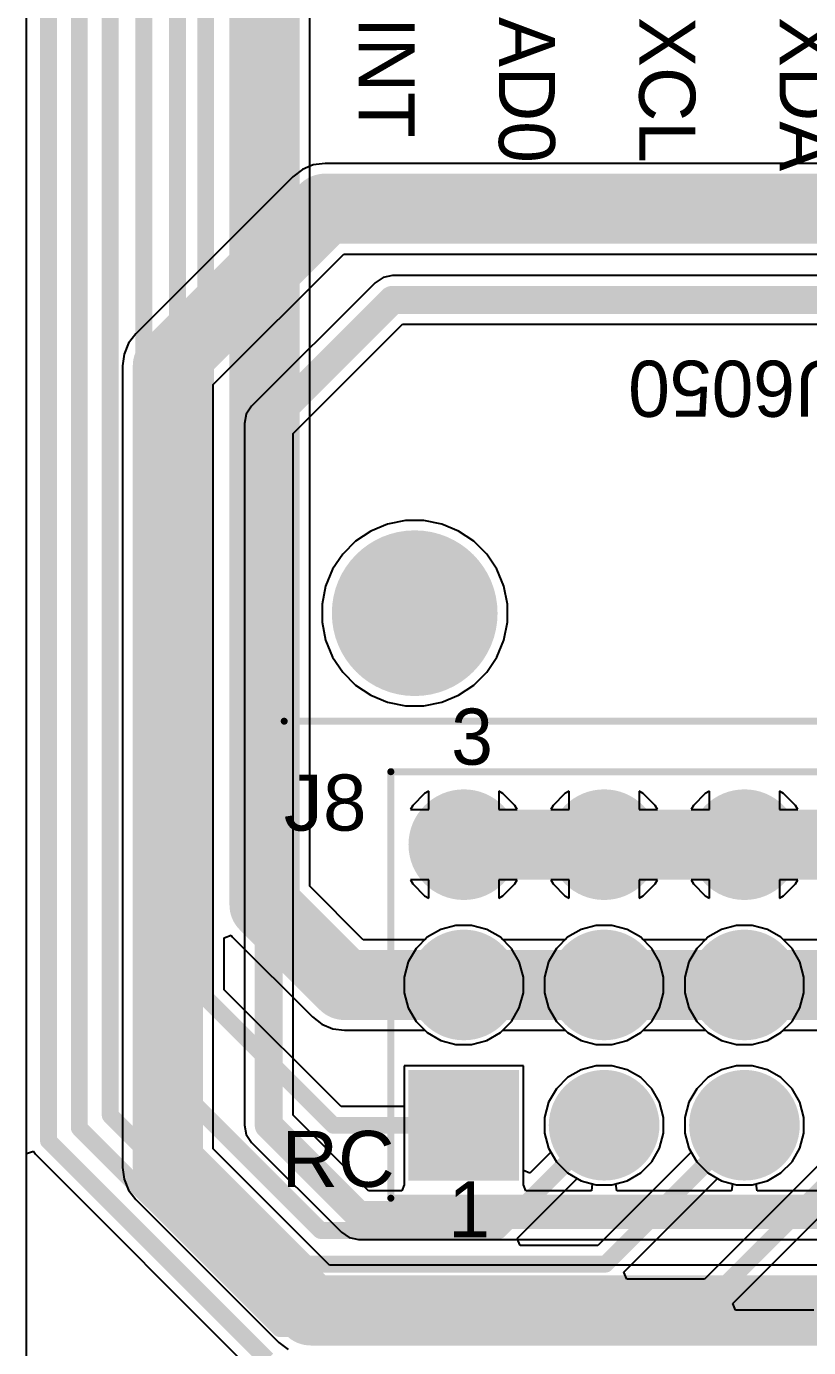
# Model space of a CAD drawing. Header units: millimetres. Extents: x 0 to 212, y 0 to 213.
# Drawn here: x 0.01 to 0.568, y 1.83 to 2.772 of the extents above; entities that cross this region are included whole.
import ezdxf

# ---------------------------------------------------------------- set-up
doc = ezdxf.new("R2010")
doc.units = ezdxf.units.MM
doc.header["$MEASUREMENT"] = 0
for name, color, linetype in [('BottomLayer', 5, 'Continuous'), ('BottomSolder', 6, 'Continuous'), ('MultiLayer', 9, 'Continuous'), ('PadHoleLayer', 156, 'Continuous'), ('TopLayer', 1, 'Continuous'), ('TopOverlay', 2, 'Continuous'), ('TopSolder', 216, 'Continuous')]:
    doc.layers.add(name, color=color, linetype=linetype)
doc.styles.add('Arial', font='', dxfattribs={"height": 0.2})
doc.styles.get('Arial').set_extended_font_data('Arial')

# ---------------------------------------------------------------- blocks, each defined once
blk = doc.blocks.new('MPU6050__7')
at = {"layer": 'PadHoleLayer'}
h = blk.add_hatch(color=156, dxfattribs=at)
edge = h.paths.add_edge_path()
edge.add_arc((0.32, 0.25), 0.05906, 0, 360)
at = {"layer": 'TopOverlay', "const_width": 0.005}
for points in [[(0.413, 0.327), (-0.42, 0.327)], [(0.413, 0.327), (0.413, -0.3)]]:
    blk.add_lwpolyline(points, dxfattribs=at)
at = {"layer": 'TopOverlay', "const_width": 0.0025}
blk.add_lwpolyline([(0.41175, 0.327, 1), (0.41425, 0.327, 1)], format="xyb", close=True, dxfattribs=at)
blk.add_lwpolyline([(0.41175, 0.327, 1), (0.41425, 0.327, 1)], format="xyb", close=True, dxfattribs=at)
at = {"layer": 'TopOverlay'}
blk.add_text('MPU6050', height=0.04, dxfattribs=at).set_placement((-0.07, 0.07))
for s, p in [('XDA', (0.06, -0.175)), ('XCL', (0.16, -0.175)), ('AD0', (0.26, -0.175)), ('INT', (0.36, -0.175))]:
    blk.add_text(s, height=0.04, rotation=90, dxfattribs=at).set_placement(p)
blk = doc.blocks.new('TSW_106_07_T_T_30')
at = {"layer": 'BottomLayer'}
h = blk.add_hatch(color=5, dxfattribs=at)
edge = h.paths.add_edge_path()
edge.add_arc((-0.25, 0.1), 0.03543, 0, 360)
h = blk.add_hatch(color=5, dxfattribs=at)
edge = h.paths.add_edge_path()
edge.add_arc((-0.15, 0.1), 0.03543, 0, 360)
h = blk.add_hatch(color=5, dxfattribs=at)
edge = h.paths.add_edge_path()
edge.add_arc((-0.05, 0.1), 0.03543, 0, 360)
h = blk.add_hatch(color=5, dxfattribs=at)
edge = h.paths.add_edge_path()
edge.add_arc((-0.25, 0), 0.03543, 0, 360)
h = blk.add_hatch(color=5, dxfattribs=at)
edge = h.paths.add_edge_path()
edge.add_arc((-0.15, 0), 0.03543, 0, 360)
h = blk.add_hatch(color=5, dxfattribs=at)
edge = h.paths.add_edge_path()
edge.add_arc((-0.05, 0), 0.03543, 0, 360)
blk.add_hatch(color=5, dxfattribs=at).paths.add_polyline_path([(-0.28543, -0.06457), (-0.21457, -0.06457), (-0.21457, -0.13543), (-0.28543, -0.13543)])
h = blk.add_hatch(color=5, dxfattribs=at)
edge = h.paths.add_edge_path()
edge.add_arc((-0.15, -0.1), 0.03543, 0, 360)
h = blk.add_hatch(color=5, dxfattribs=at)
edge = h.paths.add_edge_path()
edge.add_arc((-0.05, -0.1), 0.03543, 0, 360)
at = {"layer": 'BottomSolder'}
h = blk.add_hatch(color=6, dxfattribs=at)
edge = h.paths.add_edge_path()
edge.add_arc((-0.25, 0.1), 0.03943, 0, 360)
h = blk.add_hatch(color=6, dxfattribs=at)
edge = h.paths.add_edge_path()
edge.add_arc((-0.15, 0.1), 0.03943, 0, 360)
h = blk.add_hatch(color=6, dxfattribs=at)
edge = h.paths.add_edge_path()
edge.add_arc((-0.05, 0.1), 0.03943, 0, 360)
h = blk.add_hatch(color=6, dxfattribs=at)
edge = h.paths.add_edge_path()
edge.add_arc((-0.25, 0), 0.03943, 0, 360)
h = blk.add_hatch(color=6, dxfattribs=at)
edge = h.paths.add_edge_path()
edge.add_arc((-0.15, 0), 0.03943, 0, 360)
h = blk.add_hatch(color=6, dxfattribs=at)
edge = h.paths.add_edge_path()
edge.add_arc((-0.05, 0), 0.03943, 0, 360)
blk.add_hatch(color=6, dxfattribs=at).paths.add_polyline_path([(-0.28943, -0.06057), (-0.21057, -0.06057), (-0.21057, -0.13943), (-0.28943, -0.13943)])
h = blk.add_hatch(color=6, dxfattribs=at)
edge = h.paths.add_edge_path()
edge.add_arc((-0.15, -0.1), 0.03943, 0, 360)
h = blk.add_hatch(color=6, dxfattribs=at)
edge = h.paths.add_edge_path()
edge.add_arc((-0.05, -0.1), 0.03943, 0, 360)
at = {"layer": 'MultiLayer'}
h = blk.add_hatch(color=9, dxfattribs=at)
edge = h.paths.add_edge_path()
edge.add_arc((-0.25, 0.1), 0.03543, 0, 360)
h = blk.add_hatch(color=9, dxfattribs=at)
edge = h.paths.add_edge_path()
edge.add_arc((-0.15, 0.1), 0.03543, 0, 360)
h = blk.add_hatch(color=9, dxfattribs=at)
edge = h.paths.add_edge_path()
edge.add_arc((-0.05, 0.1), 0.03543, 0, 360)
h = blk.add_hatch(color=9, dxfattribs=at)
edge = h.paths.add_edge_path()
edge.add_arc((-0.25, 0), 0.03543, 0, 360)
h = blk.add_hatch(color=9, dxfattribs=at)
edge = h.paths.add_edge_path()
edge.add_arc((-0.15, 0), 0.03543, 0, 360)
h = blk.add_hatch(color=9, dxfattribs=at)
edge = h.paths.add_edge_path()
edge.add_arc((-0.05, 0), 0.03543, 0, 360)
blk.add_hatch(color=9, dxfattribs=at).paths.add_polyline_path([(-0.28543, -0.06457), (-0.21457, -0.06457), (-0.21457, -0.13543), (-0.28543, -0.13543)])
h = blk.add_hatch(color=9, dxfattribs=at)
edge = h.paths.add_edge_path()
edge.add_arc((-0.15, -0.1), 0.03543, 0, 360)
h = blk.add_hatch(color=9, dxfattribs=at)
edge = h.paths.add_edge_path()
edge.add_arc((-0.05, -0.1), 0.03543, 0, 360)
at = {"layer": 'PadHoleLayer'}
h = blk.add_hatch(color=156, dxfattribs=at)
edge = h.paths.add_edge_path()
edge.add_arc((-0.25, 0.1), 0.02008, 0, 360)
h = blk.add_hatch(color=156, dxfattribs=at)
edge = h.paths.add_edge_path()
edge.add_arc((-0.15, 0.1), 0.02008, 0, 360)
h = blk.add_hatch(color=156, dxfattribs=at)
edge = h.paths.add_edge_path()
edge.add_arc((-0.05, 0.1), 0.02008, 0, 360)
h = blk.add_hatch(color=156, dxfattribs=at)
edge = h.paths.add_edge_path()
edge.add_arc((-0.25, 0), 0.02008, 0, 360)
h = blk.add_hatch(color=156, dxfattribs=at)
edge = h.paths.add_edge_path()
edge.add_arc((-0.15, 0), 0.02008, 0, 360)
h = blk.add_hatch(color=156, dxfattribs=at)
edge = h.paths.add_edge_path()
edge.add_arc((-0.05, 0), 0.02008, 0, 360)
h = blk.add_hatch(color=156, dxfattribs=at)
edge = h.paths.add_edge_path()
edge.add_arc((-0.25, -0.1), 0.02008, 0, 360)
h = blk.add_hatch(color=156, dxfattribs=at)
edge = h.paths.add_edge_path()
edge.add_arc((-0.15, -0.1), 0.02008, 0, 360)
h = blk.add_hatch(color=156, dxfattribs=at)
edge = h.paths.add_edge_path()
edge.add_arc((-0.05, -0.1), 0.02008, 0, 360)
at = {"layer": 'TopLayer'}
h = blk.add_hatch(color=1, dxfattribs=at)
edge = h.paths.add_edge_path()
edge.add_arc((-0.25, 0.1), 0.03543, 0, 360)
h = blk.add_hatch(color=1, dxfattribs=at)
edge = h.paths.add_edge_path()
edge.add_arc((-0.15, 0.1), 0.03543, 0, 360)
h = blk.add_hatch(color=1, dxfattribs=at)
edge = h.paths.add_edge_path()
edge.add_arc((-0.05, 0.1), 0.03543, 0, 360)
h = blk.add_hatch(color=1, dxfattribs=at)
edge = h.paths.add_edge_path()
edge.add_arc((-0.25, 0), 0.03543, 0, 360)
h = blk.add_hatch(color=1, dxfattribs=at)
edge = h.paths.add_edge_path()
edge.add_arc((-0.15, 0), 0.03543, 0, 360)
h = blk.add_hatch(color=1, dxfattribs=at)
edge = h.paths.add_edge_path()
edge.add_arc((-0.05, 0), 0.03543, 0, 360)
blk.add_hatch(color=1, dxfattribs=at).paths.add_polyline_path([(-0.28543, -0.06457), (-0.21457, -0.06457), (-0.21457, -0.13543), (-0.28543, -0.13543)])
h = blk.add_hatch(color=1, dxfattribs=at)
edge = h.paths.add_edge_path()
edge.add_arc((-0.15, -0.1), 0.03543, 0, 360)
h = blk.add_hatch(color=1, dxfattribs=at)
edge = h.paths.add_edge_path()
edge.add_arc((-0.05, -0.1), 0.03543, 0, 360)
at = {"layer": 'TopSolder'}
h = blk.add_hatch(color=216, dxfattribs=at)
edge = h.paths.add_edge_path()
edge.add_arc((-0.25, 0.1), 0.03943, 0, 360)
h = blk.add_hatch(color=216, dxfattribs=at)
edge = h.paths.add_edge_path()
edge.add_arc((-0.15, 0.1), 0.03943, 0, 360)
h = blk.add_hatch(color=216, dxfattribs=at)
edge = h.paths.add_edge_path()
edge.add_arc((-0.05, 0.1), 0.03943, 0, 360)
h = blk.add_hatch(color=216, dxfattribs=at)
edge = h.paths.add_edge_path()
edge.add_arc((-0.25, 0), 0.03943, 0, 360)
h = blk.add_hatch(color=216, dxfattribs=at)
edge = h.paths.add_edge_path()
edge.add_arc((-0.15, 0), 0.03943, 0, 360)
h = blk.add_hatch(color=216, dxfattribs=at)
edge = h.paths.add_edge_path()
edge.add_arc((-0.05, 0), 0.03943, 0, 360)
blk.add_hatch(color=216, dxfattribs=at).paths.add_polyline_path([(-0.28943, -0.06057), (-0.21057, -0.06057), (-0.21057, -0.13943), (-0.28943, -0.13943)])
h = blk.add_hatch(color=216, dxfattribs=at)
edge = h.paths.add_edge_path()
edge.add_arc((-0.15, -0.1), 0.03943, 0, 360)
h = blk.add_hatch(color=216, dxfattribs=at)
edge = h.paths.add_edge_path()
edge.add_arc((-0.05, -0.1), 0.03943, 0, 360)
at = {"layer": 'TopOverlay', "const_width": 0.005}
for points in [[(-0.302, -0.152), (-0.302, 0.152)], [(-0.302, 0.152), (0.302, 0.152)], [(-0.302, -0.152), (0.302, -0.152)]]:
    blk.add_lwpolyline(points, dxfattribs=at)
at = {"layer": 'TopOverlay', "const_width": 0.0025}
for points in [[(-0.30325, 0.152, 1), (-0.30075, 0.152, 1)], [(-0.30325, 0.152, 1), (-0.30075, 0.152, 1)], [(-0.30325, -0.152, 1), (-0.30075, -0.152, 1)], [(-0.30325, -0.152, 1), (-0.30075, -0.152, 1)]]:
    blk.add_lwpolyline(points, format="xyb", close=True, dxfattribs=at)
at = {"layer": 'TopOverlay'}
for s, p in [('3', (-0.259, 0.157)), ('1', (-0.261, -0.18))]:
    blk.add_text(s, height=0.04, rotation=360, dxfattribs=at).set_placement(p)

msp = doc.modelspace()

# ---------------------------------------------------------------- linework, layer by layer
at = {"layer": 'BottomLayer'}
for p, q in [((0.2122, 2.15907), (0.2122, 2.83236)), ((0.25563, 2.41224), (0.24481, 2.40501)), ((0.26765, 2.41722), (0.25563, 2.41224)), ((0.28041, 2.41976), (0.26765, 2.41722)), ((0.29343, 2.41976), (0.28041, 2.41976)), ((0.30619, 2.41722), (0.29343, 2.41976)), ((0.31821, 2.41224), (0.30619, 2.41722)), ((0.32903, 2.40501), (0.31821, 2.41224)), ((0.24481, 2.40501), (0.23561, 2.39581)), ((0.33823, 2.39581), (0.32903, 2.40501)), ((0.23561, 2.39581), (0.22838, 2.38499)), ((0.34546, 2.38499), (0.33823, 2.39581)), ((0.22838, 2.38499), (0.2234, 2.37297)), ((0.35044, 2.37297), (0.34546, 2.38499)), ((0.2234, 2.37297), (0.22086, 2.36021)), ((0.35297, 2.36021), (0.35044, 2.37297)), ((0.22086, 2.36021), (0.22086, 2.3472)), ((0.35297, 2.3472), (0.35297, 2.36021)), ((0.22086, 2.3472), (0.2234, 2.33444)), ((0.35044, 2.33444), (0.35297, 2.3472)), ((0.2234, 2.33444), (0.22838, 2.32241)), ((0.34546, 2.32241), (0.35044, 2.33444)), ((0.22838, 2.32241), (0.23561, 2.3116)), ((0.33823, 2.3116), (0.34546, 2.32241)), ((0.23561, 2.3116), (0.24481, 2.3024)), ((0.32903, 2.3024), (0.33823, 2.3116)), ((0.24481, 2.3024), (0.25563, 2.29517)), ((0.31821, 2.29517), (0.32903, 2.3024)), ((0.25563, 2.29517), (0.26765, 2.29019)), ((0.26765, 2.29019), (0.28041, 2.28765)), ((0.29343, 2.28765), (0.30619, 2.29019)), ((0.30619, 2.29019), (0.31821, 2.29517)), ((0.28041, 2.28765), (0.29343, 2.28765)), ((0.29402, 2.22506), (0.28556, 2.2166)), ((0.29692, 2.22673), (0.29402, 2.22506)), ((0.29692, 2.2137), (0.29692, 2.22673)), ((0.34982, 2.22506), (0.34692, 2.22673)), ((0.34692, 2.22673), (0.34692, 2.2137)), ((0.35827, 2.2166), (0.34982, 2.22506)), ((0.39402, 2.22506), (0.38556, 2.2166)), ((0.39692, 2.22673), (0.39402, 2.22506)), ((0.39692, 2.2137), (0.39692, 2.22673)), ((0.44982, 2.22506), (0.44692, 2.22673)), ((0.44692, 2.22673), (0.44692, 2.2137)), ((0.45827, 2.2166), (0.44982, 2.22506)), ((0.49402, 2.22506), (0.48556, 2.2166)), ((0.49692, 2.22673), (0.49402, 2.22506)), ((0.49692, 2.2137), (0.49692, 2.22673)), ((0.54982, 2.22506), (0.54692, 2.22673)), ((0.54692, 2.22673), (0.54692, 2.2137)), ((0.55827, 2.2166), (0.54982, 2.22506)), ((0.28556, 2.2166), (0.28389, 2.2137)), ((0.28389, 2.2137), (0.29692, 2.2137)), ((0.34692, 2.2137), (0.35995, 2.2137)), ((0.35995, 2.2137), (0.35827, 2.2166)), ((0.38556, 2.2166), (0.38389, 2.2137)), ((0.38389, 2.2137), (0.39692, 2.2137)), ((0.44692, 2.2137), (0.45995, 2.2137)), ((0.45995, 2.2137), (0.45827, 2.2166)), ((0.48556, 2.2166), (0.48389, 2.2137)), ((0.48389, 2.2137), (0.49692, 2.2137)), ((0.54692, 2.2137), (0.55995, 2.2137)), ((0.55995, 2.2137), (0.55827, 2.2166)), ((0.25029, 2.12098), (0.2122, 2.15907)), ((0.29692, 2.1637), (0.28389, 2.1637)), ((0.28389, 2.1637), (0.28556, 2.16081)), ((0.28556, 2.16081), (0.29402, 2.15235)), ((0.29692, 2.15068), (0.29692, 2.1637)), ((0.35995, 2.1637), (0.34692, 2.1637)), ((0.34692, 2.1637), (0.34692, 2.15068)), ((0.34982, 2.15235), (0.35827, 2.16081)), ((0.35827, 2.16081), (0.35995, 2.1637)), ((0.39692, 2.1637), (0.38389, 2.1637)), ((0.38389, 2.1637), (0.38556, 2.16081)), ((0.38556, 2.16081), (0.39402, 2.15235)), ((0.39692, 2.15068), (0.39692, 2.1637)), ((0.45995, 2.1637), (0.44692, 2.1637)), ((0.44692, 2.1637), (0.44692, 2.15068)), ((0.44982, 2.15235), (0.45827, 2.16081)), ((0.45827, 2.16081), (0.45995, 2.1637)), ((0.49692, 2.1637), (0.48389, 2.1637)), ((0.48389, 2.1637), (0.48556, 2.16081)), ((0.48556, 2.16081), (0.49402, 2.15235)), ((0.49692, 2.15068), (0.49692, 2.1637)), ((0.55995, 2.1637), (0.54692, 2.1637)), ((0.54692, 2.1637), (0.54692, 2.15068)), ((0.54982, 2.15235), (0.55827, 2.16081)), ((0.55827, 2.16081), (0.55995, 2.1637)), ((0.29402, 2.15235), (0.29692, 2.15068)), ((0.34692, 2.15068), (0.34982, 2.15235)), ((0.39402, 2.15235), (0.39692, 2.15068)), ((0.44692, 2.15068), (0.44982, 2.15235)), ((0.49402, 2.15235), (0.49692, 2.15068)), ((0.54692, 2.15068), (0.54982, 2.15235)), ((0.31633, 2.13114), (0.30554, 2.12824)), ((0.32751, 2.13114), (0.31633, 2.13114)), ((0.3383, 2.12824), (0.32751, 2.13114)), ((0.41633, 2.13114), (0.40554, 2.12824)), ((0.42751, 2.13114), (0.41633, 2.13114)), ((0.4383, 2.12824), (0.42751, 2.13114)), ((0.51633, 2.13114), (0.50554, 2.12824)), ((0.52751, 2.13114), (0.51633, 2.13114)), ((0.5383, 2.12824), (0.52751, 2.13114)), ((0.15117, 2.12239), (0.15617, 2.12408)), ((0.15117, 2.08519), (0.15117, 2.12239)), ((0.15617, 2.12408), (0.1571, 2.12288)), ((0.1571, 2.12288), (0.2141, 2.06588)), ((0.29419, 2.12098), (0.25029, 2.12098)), ((0.29586, 2.12266), (0.29419, 2.12098)), ((0.30554, 2.12824), (0.29586, 2.12266)), ((0.34797, 2.12266), (0.3383, 2.12824)), ((0.35587, 2.11476), (0.34797, 2.12266)), ((0.39586, 2.12266), (0.38796, 2.11476)), ((0.40554, 2.12824), (0.39586, 2.12266)), ((0.44797, 2.12266), (0.4383, 2.12824)), ((0.45587, 2.11476), (0.44797, 2.12266)), ((0.49586, 2.12266), (0.48796, 2.11476)), ((0.50554, 2.12824), (0.49586, 2.12266)), ((0.54797, 2.12266), (0.5383, 2.12824)), ((0.55587, 2.11476), (0.54797, 2.12266)), ((0.36146, 2.10508), (0.35587, 2.11476)), ((0.38796, 2.11476), (0.38238, 2.10508)), ((0.46146, 2.10508), (0.45587, 2.11476)), ((0.48796, 2.11476), (0.48238, 2.10508)), ((0.56146, 2.10508), (0.55587, 2.11476)), ((0.36435, 2.09429), (0.36146, 2.10508)), ((0.38238, 2.10508), (0.37949, 2.09429)), ((0.46435, 2.09429), (0.46146, 2.10508)), ((0.48238, 2.10508), (0.47949, 2.09429)), ((0.56435, 2.09429), (0.56146, 2.10508)), ((0.36435, 2.08312), (0.36435, 2.09429)), ((0.37949, 2.09429), (0.37949, 2.08312)), ((0.46435, 2.08312), (0.46435, 2.09429)), ((0.47949, 2.09429), (0.47949, 2.08312)), ((0.56435, 2.08312), (0.56435, 2.09429)), ((0.23441, 2.00196), (0.15117, 2.08519)), ((0.36146, 2.07232), (0.36435, 2.08312)), ((0.37949, 2.08312), (0.38238, 2.07232)), ((0.46146, 2.07232), (0.46435, 2.08312)), ((0.47949, 2.08312), (0.48238, 2.07232)), ((0.56146, 2.07232), (0.56435, 2.08312)), ((0.35587, 2.06265), (0.36146, 2.07232)), ((0.38238, 2.07232), (0.38796, 2.06265)), ((0.45587, 2.06265), (0.46146, 2.07232)), ((0.48238, 2.07232), (0.48796, 2.06265)), ((0.55587, 2.06265), (0.56146, 2.07232)), ((0.2141, 2.06588), (0.22078, 2.06075)), ((0.34797, 2.05475), (0.35587, 2.06265)), ((0.38796, 2.06265), (0.39586, 2.05475)), ((0.44797, 2.05475), (0.45587, 2.06265)), ((0.48796, 2.06265), (0.49586, 2.05475)), ((0.54797, 2.05475), (0.55587, 2.06265)), ((0.22078, 2.06075), (0.22857, 2.05753)), ((0.22857, 2.05753), (0.23692, 2.05643)), ((0.23692, 2.05643), (0.29419, 2.05643)), ((0.29419, 2.05643), (0.29586, 2.05475)), ((0.29586, 2.05475), (0.30554, 2.04916)), ((0.3383, 2.04916), (0.34797, 2.05475)), ((0.39586, 2.05475), (0.40554, 2.04916)), ((0.4383, 2.04916), (0.44797, 2.05475)), ((0.49586, 2.05475), (0.50554, 2.04916)), ((0.5383, 2.04916), (0.54797, 2.05475)), ((0.30554, 2.04916), (0.31633, 2.04627)), ((0.31633, 2.04627), (0.32751, 2.04627)), ((0.32751, 2.04627), (0.3383, 2.04916)), ((0.40554, 2.04916), (0.41633, 2.04627)), ((0.41633, 2.04627), (0.42751, 2.04627)), ((0.42751, 2.04627), (0.4383, 2.04916)), ((0.50554, 2.04916), (0.51633, 2.04627)), ((0.51633, 2.04627), (0.52751, 2.04627)), ((0.52751, 2.04627), (0.5383, 2.04916)), ((0.36435, 2.03114), (0.27949, 2.03114)), ((0.27949, 2.03114), (0.27949, 2.00196)), ((0.36435, 1.95641), (0.36435, 2.03114)), ((0.40554, 2.02824), (0.39586, 2.02266)), ((0.41633, 2.03114), (0.40554, 2.02824)), ((0.42751, 2.03114), (0.41633, 2.03114)), ((0.4383, 2.02824), (0.42751, 2.03114)), ((0.44797, 2.02266), (0.4383, 2.02824)), ((0.50554, 2.02824), (0.49586, 2.02266)), ((0.51633, 2.03114), (0.50554, 2.02824)), ((0.52751, 2.03114), (0.51633, 2.03114)), ((0.5383, 2.02824), (0.52751, 2.03114)), ((0.54797, 2.02266), (0.5383, 2.02824)), ((0.39586, 2.02266), (0.38796, 2.01476)), ((0.45587, 2.01476), (0.44797, 2.02266)), ((0.49586, 2.02266), (0.48796, 2.01476)), ((0.55587, 2.01476), (0.54797, 2.02266)), ((0.38796, 2.01476), (0.38238, 2.00508)), ((0.46146, 2.00508), (0.45587, 2.01476)), ((0.48796, 2.01476), (0.48238, 2.00508)), ((0.56146, 2.00508), (0.55587, 2.01476)), ((0.27949, 2.00196), (0.23441, 2.00196)), ((0.38238, 2.00508), (0.37949, 1.99429)), ((0.46435, 1.99429), (0.46146, 2.00508)), ((0.48238, 2.00508), (0.47949, 1.99429)), ((0.56435, 1.99429), (0.56146, 2.00508)), ((0.37949, 1.99429), (0.37949, 1.98312)), ((0.46435, 1.98312), (0.46435, 1.99429)), ((0.47949, 1.99429), (0.47949, 1.98312)), ((0.56435, 1.98312), (0.56435, 1.99429)), ((0.37949, 1.98312), (0.38238, 1.97232)), ((0.46146, 1.97232), (0.46435, 1.98312)), ((0.47949, 1.98312), (0.48238, 1.97232)), ((0.56146, 1.97232), (0.56435, 1.98312)), ((0.0102, 1.96867), (0.0152, 1.97019)), ((0.0102, 0.0102), (0.0102, 1.96867)), ((0.0152, 1.97019), (0.01655, 1.96816)), ((0.384, 1.96952), (0.36897, 1.9545)), ((0.38238, 1.97232), (0.384, 1.96952)), ((0.484, 1.96952), (0.41743, 1.90296)), ((0.45587, 1.96265), (0.46146, 1.97232)), ((0.48238, 1.97232), (0.484, 1.96952)), ((0.584, 1.96952), (0.49343, 1.87896)), ((0.55587, 1.96265), (0.56146, 1.97232)), ((0.01655, 1.96816), (0.17238, 1.81233)), ((0.44797, 1.95475), (0.45587, 1.96265)), ((0.54797, 1.95475), (0.55587, 1.96265)), ((0.35992, 1.90796), (0.40274, 1.95078)), ((0.36897, 1.9545), (0.36435, 1.95641)), ((0.40274, 1.95078), (0.40554, 1.94916)), ((0.43592, 1.88396), (0.50274, 1.95078)), ((0.4383, 1.94916), (0.44797, 1.95475)), ((0.50274, 1.95078), (0.50554, 1.94916)), ((0.51354, 1.86158), (0.60274, 1.95078)), ((0.5383, 1.94916), (0.54797, 1.95475)), ((0.40554, 1.94916), (0.41633, 1.94627)), ((0.41633, 1.94627), (0.42751, 1.94627)), ((0.42751, 1.94627), (0.4383, 1.94916)), ((0.50554, 1.94916), (0.51633, 1.94627)), ((0.51633, 1.94627), (0.52751, 1.94627)), ((0.52751, 1.94627), (0.5383, 1.94916)), ((0.36199, 1.90296), (0.35992, 1.90796)), ((0.41743, 1.90296), (0.36199, 1.90296)), ((0.43799, 1.87896), (0.43592, 1.88396)), ((0.49343, 1.87896), (0.43799, 1.87896)), ((0.51545, 1.85696), (0.51354, 1.86158)), ((0.57143, 1.85696), (0.51545, 1.85696))]:
    msp.add_line(p, q, dxfattribs=at)
for points, const_width in [([(0.02592, 4.51522), (0.02592, 1.97754)], 0.012), ([(0.04792, 4.50611), (0.04792, 1.98665)], 0.012), ([(0.06992, 4.497), (0.06992, 1.99576)], 0.012), ([(0.09392, 4.48706), (0.09392, 2.0057)], 0.012), ([(0.11792, 4.47712), (0.11792, 2.01564)], 0.012), ([(0.13792, 4.46883), (0.13792, 2.0797)], 0.012), ([(0.17992, 2.1457), (0.17992, 3.02337)], 0.05), ([(0.17992, 2.1457), (0.23692, 2.0887)], 0.05), ([(0.23692, 2.0887), (0.32192, 2.0887)], 0.05), ([(0.13792, 2.0797), (0.22892, 1.9887)], 0.012), ([(0.11792, 2.01564), (0.21986, 1.9137)], 0.012), ([(0.09392, 2.0057), (0.20992, 1.8897)], 0.012), ([(0.06992, 1.99576), (0.19998, 1.8657)], 0.012), ([(0.04792, 1.98665), (0.19087, 1.8437)], 0.012), ([(0.22892, 1.9887), (0.32192, 1.9887)], 0.012), ([(0.34692, 1.9137), (0.42192, 1.9887)], 0.012), ([(0.42292, 1.8897), (0.52192, 1.9887)], 0.012), ([(0.49892, 1.8657), (0.62192, 1.9887)], 0.012), ([(0.02592, 1.97754), (0.18175, 1.8217)], 0.012), ([(0.21986, 1.9137), (0.34692, 1.9137)], 0.012), ([(0.20992, 1.8897), (0.42292, 1.8897)], 0.012), ([(0.19998, 1.8657), (0.49892, 1.8657)], 0.012), ([(0.19087, 1.8437), (0.57692, 1.8437)], 0.012)]:
    msp.add_lwpolyline(points, dxfattribs=dict(at, const_width=const_width))
for points, const_width in [([(0.16742, 2.1457, 1), (0.19242, 2.1457, 1)], 0.025), ([(0.16742, 2.1457, 1), (0.19242, 2.1457, 1)], 0.025), ([(0.22442, 2.0887, 1), (0.24942, 2.0887, 1)], 0.025), ([(0.22442, 2.0887, 1), (0.24942, 2.0887, 1)], 0.025), ([(0.30942, 2.0887, 1), (0.33442, 2.0887, 1)], 0.025), ([(0.13492, 2.0797, 1), (0.14092, 2.0797, 1)], 0.006), ([(0.13492, 2.0797, 1), (0.14092, 2.0797, 1)], 0.006), ([(0.11492, 2.01564, 1), (0.12092, 2.01564, 1)], 0.006), ([(0.11492, 2.01564, 1), (0.12092, 2.01564, 1)], 0.006), ([(0.09092, 2.0057, 1), (0.09692, 2.0057, 1)], 0.006), ([(0.09092, 2.0057, 1), (0.09692, 2.0057, 1)], 0.006), ([(0.06692, 1.99576, 1), (0.07292, 1.99576, 1)], 0.006), ([(0.06692, 1.99576, 1), (0.07292, 1.99576, 1)], 0.006), ([(0.04492, 1.98665, 1), (0.05092, 1.98665, 1)], 0.006), ([(0.04492, 1.98665, 1), (0.05092, 1.98665, 1)], 0.006), ([(0.22592, 1.9887, 1), (0.23192, 1.9887, 1)], 0.006), ([(0.22592, 1.9887, 1), (0.23192, 1.9887, 1)], 0.006), ([(0.31892, 1.9887, 1), (0.32492, 1.9887, 1)], 0.006), ([(0.41892, 1.9887, 1), (0.42492, 1.9887, 1)], 0.006), ([(0.51892, 1.9887, 1), (0.52492, 1.9887, 1)], 0.006), ([(0.02292, 1.97754, 1), (0.02892, 1.97754, 1)], 0.006), ([(0.02292, 1.97754, 1), (0.02892, 1.97754, 1)], 0.006), ([(0.21686, 1.9137, 1), (0.22286, 1.9137, 1)], 0.006), ([(0.21686, 1.9137, 1), (0.22286, 1.9137, 1)], 0.006), ([(0.34392, 1.9137, 1), (0.34992, 1.9137, 1)], 0.006), ([(0.34392, 1.9137, 1), (0.34992, 1.9137, 1)], 0.006), ([(0.20692, 1.8897, 1), (0.21292, 1.8897, 1)], 0.006), ([(0.20692, 1.8897, 1), (0.21292, 1.8897, 1)], 0.006), ([(0.41992, 1.8897, 1), (0.42592, 1.8897, 1)], 0.006), ([(0.41992, 1.8897, 1), (0.42592, 1.8897, 1)], 0.006), ([(0.19698, 1.8657, 1), (0.20298, 1.8657, 1)], 0.006), ([(0.19698, 1.8657, 1), (0.20298, 1.8657, 1)], 0.006), ([(0.49592, 1.8657, 1), (0.50192, 1.8657, 1)], 0.006), ([(0.49592, 1.8657, 1), (0.50192, 1.8657, 1)], 0.006), ([(0.18787, 1.8437, 1), (0.19387, 1.8437, 1)], 0.006), ([(0.18787, 1.8437, 1), (0.19387, 1.8437, 1)], 0.006)]:
    msp.add_lwpolyline(points, format="xyb", close=True, dxfattribs=dict(at, const_width=const_width))
at = {"layer": 'TopLayer'}
for p, q in [((0.0102, 0.0102), (0.0102, 5.005)), ((0.20686, 2.66995), (0.20018, 2.66482)), ((0.21465, 2.67318), (0.20686, 2.66995)), ((0.223, 2.67428), (0.21465, 2.67318)), ((0.86685, 2.67428), (0.223, 2.67428)), ((0.20018, 2.66482), (0.08818, 2.55282)), ((0.14328, 2.51663), (0.23637, 2.60972)), ((0.23637, 2.60972), (0.88022, 2.60972)), ((0.26437, 2.59301), (0.25874, 2.58926)), ((0.271, 2.59433), (0.26437, 2.59301)), ((0.91604, 2.59433), (0.271, 2.59433)), ((0.25874, 2.58926), (0.17066, 2.50118)), ((0.08818, 2.55282), (0.08305, 2.54614)), ((0.20025, 2.48174), (0.27818, 2.55967)), ((0.27818, 2.55967), (0.92322, 2.55967)), ((0.08305, 2.54614), (0.07982, 2.53835)), ((0.07982, 2.53835), (0.07872, 2.53)), ((0.07872, 2.53), (0.07872, 1.95862)), ((0.14328, 1.97199), (0.14328, 2.51663)), ((0.17066, 2.50118), (0.16691, 2.49555)), ((0.16691, 2.49555), (0.16559, 2.48892)), ((0.16559, 2.48892), (0.16559, 1.9887)), ((0.20025, 1.99588), (0.20025, 2.48174)), ((0.25563, 2.41224), (0.24481, 2.40501)), ((0.26765, 2.41722), (0.25563, 2.41224)), ((0.28041, 2.41976), (0.26765, 2.41722)), ((0.29343, 2.41976), (0.28041, 2.41976)), ((0.30619, 2.41722), (0.29343, 2.41976)), ((0.31821, 2.41224), (0.30619, 2.41722)), ((0.32903, 2.40501), (0.31821, 2.41224)), ((0.24481, 2.40501), (0.23561, 2.39581)), ((0.33823, 2.39581), (0.32903, 2.40501)), ((0.23561, 2.39581), (0.22838, 2.38499)), ((0.34546, 2.38499), (0.33823, 2.39581)), ((0.22838, 2.38499), (0.2234, 2.37297)), ((0.35044, 2.37297), (0.34546, 2.38499)), ((0.2234, 2.37297), (0.22086, 2.36021)), ((0.35297, 2.36021), (0.35044, 2.37297)), ((0.22086, 2.36021), (0.22086, 2.3472)), ((0.35297, 2.3472), (0.35297, 2.36021)), ((0.22086, 2.3472), (0.2234, 2.33444)), ((0.35044, 2.33444), (0.35297, 2.3472)), ((0.2234, 2.33444), (0.22838, 2.32241)), ((0.34546, 2.32241), (0.35044, 2.33444)), ((0.22838, 2.32241), (0.23561, 2.3116)), ((0.33823, 2.3116), (0.34546, 2.32241)), ((0.23561, 2.3116), (0.24481, 2.3024)), ((0.32903, 2.3024), (0.33823, 2.3116)), ((0.24481, 2.3024), (0.25563, 2.29517)), ((0.31821, 2.29517), (0.32903, 2.3024)), ((0.25563, 2.29517), (0.26765, 2.29019)), ((0.26765, 2.29019), (0.28041, 2.28765)), ((0.29343, 2.28765), (0.30619, 2.29019)), ((0.30619, 2.29019), (0.31821, 2.29517)), ((0.28041, 2.28765), (0.29343, 2.28765)), ((0.29402, 2.22506), (0.28556, 2.2166)), ((0.29692, 2.22673), (0.29402, 2.22506)), ((0.29692, 2.2137), (0.29692, 2.22673)), ((0.34982, 2.22506), (0.34692, 2.22673)), ((0.34692, 2.22673), (0.34692, 2.2137)), ((0.35827, 2.2166), (0.34982, 2.22506)), ((0.39402, 2.22506), (0.38556, 2.2166)), ((0.39692, 2.22673), (0.39402, 2.22506)), ((0.39692, 2.2137), (0.39692, 2.22673)), ((0.44982, 2.22506), (0.44692, 2.22673)), ((0.44692, 2.22673), (0.44692, 2.2137)), ((0.45827, 2.2166), (0.44982, 2.22506)), ((0.49402, 2.22506), (0.48556, 2.2166)), ((0.49692, 2.22673), (0.49402, 2.22506)), ((0.49692, 2.2137), (0.49692, 2.22673)), ((0.54982, 2.22506), (0.54692, 2.22673)), ((0.54692, 2.22673), (0.54692, 2.2137)), ((0.55827, 2.2166), (0.54982, 2.22506)), ((0.28556, 2.2166), (0.28389, 2.2137)), ((0.28389, 2.2137), (0.29692, 2.2137)), ((0.34692, 2.2137), (0.35995, 2.2137)), ((0.35995, 2.2137), (0.35827, 2.2166)), ((0.38556, 2.2166), (0.38389, 2.2137)), ((0.38389, 2.2137), (0.39692, 2.2137)), ((0.44692, 2.2137), (0.45995, 2.2137)), ((0.45995, 2.2137), (0.45827, 2.2166)), ((0.48556, 2.2166), (0.48389, 2.2137)), ((0.48389, 2.2137), (0.49692, 2.2137)), ((0.54692, 2.2137), (0.55995, 2.2137)), ((0.55995, 2.2137), (0.55827, 2.2166)), ((0.29692, 2.1637), (0.28389, 2.1637)), ((0.28389, 2.1637), (0.28556, 2.16081)), ((0.28556, 2.16081), (0.29402, 2.15235)), ((0.29692, 2.15068), (0.29692, 2.1637)), ((0.35995, 2.1637), (0.34692, 2.1637)), ((0.34692, 2.1637), (0.34692, 2.15068)), ((0.34982, 2.15235), (0.35827, 2.16081)), ((0.35827, 2.16081), (0.35995, 2.1637)), ((0.39692, 2.1637), (0.38389, 2.1637)), ((0.38389, 2.1637), (0.38556, 2.16081)), ((0.38556, 2.16081), (0.39402, 2.15235)), ((0.39692, 2.15068), (0.39692, 2.1637)), ((0.45995, 2.1637), (0.44692, 2.1637)), ((0.44692, 2.1637), (0.44692, 2.15068)), ((0.44982, 2.15235), (0.45827, 2.16081)), ((0.45827, 2.16081), (0.45995, 2.1637)), ((0.49692, 2.1637), (0.48389, 2.1637)), ((0.48389, 2.1637), (0.48556, 2.16081)), ((0.48556, 2.16081), (0.49402, 2.15235)), ((0.49692, 2.15068), (0.49692, 2.1637)), ((0.55995, 2.1637), (0.54692, 2.1637)), ((0.54692, 2.1637), (0.54692, 2.15068)), ((0.54982, 2.15235), (0.55827, 2.16081)), ((0.55827, 2.16081), (0.55995, 2.1637)), ((0.29402, 2.15235), (0.29692, 2.15068)), ((0.34692, 2.15068), (0.34982, 2.15235)), ((0.39402, 2.15235), (0.39692, 2.15068)), ((0.44692, 2.15068), (0.44982, 2.15235)), ((0.49402, 2.15235), (0.49692, 2.15068)), ((0.54692, 2.15068), (0.54982, 2.15235)), ((0.31633, 2.13114), (0.30554, 2.12824)), ((0.32751, 2.13114), (0.31633, 2.13114)), ((0.3383, 2.12824), (0.32751, 2.13114)), ((0.41633, 2.13114), (0.40554, 2.12824)), ((0.42751, 2.13114), (0.41633, 2.13114)), ((0.4383, 2.12824), (0.42751, 2.13114)), ((0.51633, 2.13114), (0.50554, 2.12824)), ((0.52751, 2.13114), (0.51633, 2.13114)), ((0.5383, 2.12824), (0.52751, 2.13114)), ((0.29586, 2.12266), (0.28796, 2.11476)), ((0.30554, 2.12824), (0.29586, 2.12266)), ((0.34797, 2.12266), (0.3383, 2.12824)), ((0.34965, 2.12098), (0.34797, 2.12266)), ((0.39419, 2.12098), (0.34965, 2.12098)), ((0.39586, 2.12266), (0.39419, 2.12098)), ((0.40554, 2.12824), (0.39586, 2.12266)), ((0.44797, 2.12266), (0.4383, 2.12824)), ((0.44965, 2.12098), (0.44797, 2.12266)), ((0.49419, 2.12098), (0.44965, 2.12098)), ((0.49586, 2.12266), (0.49419, 2.12098)), ((0.50554, 2.12824), (0.49586, 2.12266)), ((0.54797, 2.12266), (0.5383, 2.12824)), ((0.54965, 2.12098), (0.54797, 2.12266)), ((0.59419, 2.12098), (0.54965, 2.12098)), ((0.28796, 2.11476), (0.28238, 2.10508)), ((0.28238, 2.10508), (0.27949, 2.09429)), ((0.27949, 2.09429), (0.27949, 2.08312)), ((0.27949, 2.08312), (0.28238, 2.07232)), ((0.28238, 2.07232), (0.28796, 2.06265)), ((0.28796, 2.06265), (0.29586, 2.05475)), ((0.29586, 2.05475), (0.30554, 2.04916)), ((0.3383, 2.04916), (0.34797, 2.05475)), ((0.34797, 2.05475), (0.34965, 2.05643)), ((0.34965, 2.05643), (0.39419, 2.05643)), ((0.39419, 2.05643), (0.39586, 2.05475)), ((0.39586, 2.05475), (0.40554, 2.04916)), ((0.4383, 2.04916), (0.44797, 2.05475)), ((0.44797, 2.05475), (0.44965, 2.05643)), ((0.44965, 2.05643), (0.49419, 2.05643)), ((0.49419, 2.05643), (0.49586, 2.05475)), ((0.49586, 2.05475), (0.50554, 2.04916)), ((0.5383, 2.04916), (0.54797, 2.05475)), ((0.54797, 2.05475), (0.54965, 2.05643)), ((0.54965, 2.05643), (0.59419, 2.05643)), ((0.30554, 2.04916), (0.31633, 2.04627)), ((0.31633, 2.04627), (0.32751, 2.04627)), ((0.32751, 2.04627), (0.3383, 2.04916)), ((0.40554, 2.04916), (0.41633, 2.04627)), ((0.41633, 2.04627), (0.42751, 2.04627)), ((0.42751, 2.04627), (0.4383, 2.04916)), ((0.50554, 2.04916), (0.51633, 2.04627)), ((0.51633, 2.04627), (0.52751, 2.04627)), ((0.52751, 2.04627), (0.5383, 2.04916)), ((0.36435, 2.03114), (0.27949, 2.03114)), ((0.27949, 2.03114), (0.27949, 1.94704)), ((0.36435, 1.94704), (0.36435, 2.03114)), ((0.40554, 2.02824), (0.39586, 2.02266)), ((0.41633, 2.03114), (0.40554, 2.02824)), ((0.42751, 2.03114), (0.41633, 2.03114)), ((0.4383, 2.02824), (0.42751, 2.03114)), ((0.44797, 2.02266), (0.4383, 2.02824)), ((0.50554, 2.02824), (0.49586, 2.02266)), ((0.51633, 2.03114), (0.50554, 2.02824)), ((0.52751, 2.03114), (0.51633, 2.03114)), ((0.5383, 2.02824), (0.52751, 2.03114)), ((0.54797, 2.02266), (0.5383, 2.02824)), ((0.39586, 2.02266), (0.38796, 2.01476)), ((0.45587, 2.01476), (0.44797, 2.02266)), ((0.49586, 2.02266), (0.48796, 2.01476)), ((0.55587, 2.01476), (0.54797, 2.02266)), ((0.38796, 2.01476), (0.38238, 2.00508)), ((0.46146, 2.00508), (0.45587, 2.01476)), ((0.48796, 2.01476), (0.48238, 2.00508)), ((0.56146, 2.00508), (0.55587, 2.01476)), ((0.38238, 2.00508), (0.37949, 1.99429)), ((0.46435, 1.99429), (0.46146, 2.00508)), ((0.48238, 2.00508), (0.47949, 1.99429)), ((0.56435, 1.99429), (0.56146, 2.00508)), ((0.16559, 1.9887), (0.16691, 1.98207)), ((0.2541, 1.94204), (0.20025, 1.99588)), ((0.37949, 1.99429), (0.37949, 1.98312)), ((0.46435, 1.98312), (0.46435, 1.99429)), ((0.47949, 1.99429), (0.47949, 1.98312)), ((0.56435, 1.98312), (0.56435, 1.99429)), ((0.16691, 1.98207), (0.17066, 1.97645)), ((0.37949, 1.98312), (0.38238, 1.97232)), ((0.46146, 1.97232), (0.46435, 1.98312)), ((0.47949, 1.98312), (0.48238, 1.97232)), ((0.56146, 1.97232), (0.56435, 1.98312)), ((0.22629, 1.88898), (0.14328, 1.97199)), ((0.17066, 1.97645), (0.23466, 1.91245)), ((0.38238, 1.97232), (0.38796, 1.96265)), ((0.45587, 1.96265), (0.46146, 1.97232)), ((0.48238, 1.97232), (0.48796, 1.96265)), ((0.55587, 1.96265), (0.56146, 1.97232)), ((0.38796, 1.96265), (0.39586, 1.95475)), ((0.44797, 1.95475), (0.45587, 1.96265)), ((0.48796, 1.96265), (0.49586, 1.95475)), ((0.54797, 1.95475), (0.55587, 1.96265)), ((0.07872, 1.95862), (0.07982, 1.95027)), ((0.07982, 1.95027), (0.08305, 1.94248)), ((0.39586, 1.95475), (0.40554, 1.94916)), ((0.4383, 1.94916), (0.44797, 1.95475)), ((0.49586, 1.95475), (0.50554, 1.94916)), ((0.5383, 1.94916), (0.54797, 1.95475)), ((0.08305, 1.94248), (0.08818, 1.9358)), ((0.27764, 1.94204), (0.2541, 1.94204)), ((0.27949, 1.94627), (0.27764, 1.94204)), ((0.27949, 1.94704), (0.27949, 1.94627)), ((0.36435, 1.94627), (0.36435, 1.94704)), ((0.3662, 1.94204), (0.36435, 1.94627)), ((0.41282, 1.94204), (0.3662, 1.94204)), ((0.40554, 1.94916), (0.41347, 1.94704)), ((0.41347, 1.94704), (0.41282, 1.94204)), ((0.43036, 1.94704), (0.4383, 1.94916)), ((0.43102, 1.94204), (0.43036, 1.94704)), ((0.51282, 1.94204), (0.43102, 1.94204)), ((0.50554, 1.94916), (0.51347, 1.94704)), ((0.51347, 1.94704), (0.51282, 1.94204)), ((0.53036, 1.94704), (0.5383, 1.94916)), ((0.53102, 1.94204), (0.53036, 1.94704)), ((0.61282, 1.94204), (0.53102, 1.94204)), ((0.08818, 1.9358), (0.1901, 1.83388)), ((0.23466, 1.91245), (0.24029, 1.90869)), ((0.24029, 1.90869), (0.24692, 1.90737)), ((0.24692, 1.90737), (0.85174, 1.90737)), ((0.80992, 1.88898), (0.22629, 1.88898)), ((0.1901, 1.83388), (0.19678, 1.82875))]:
    msp.add_line(p, q, dxfattribs=at)
for points, const_width in [([(0.111, 2.53), (0.223, 2.642)], 0.05), ([(0.223, 2.642), (0.88022, 2.642)], 0.05), ([(0.18292, 2.48892), (0.271, 2.577)], 0.02), ([(0.271, 2.577), (0.92322, 2.577)], 0.02), ([(0.111, 1.95862), (0.111, 2.53)], 0.05), ([(0.18292, 1.9887), (0.18292, 2.48892)], 0.02), ([(0.32192, 2.1887), (0.42192, 2.1887)], 0.05), ([(0.42192, 2.1887), (0.52192, 2.1887)], 0.05), ([(0.52192, 2.1887), (0.62192, 2.1887)], 0.05), ([(0.32192, 2.0887), (0.42192, 2.0887)], 0.05), ([(0.42192, 2.0887), (0.52192, 2.0887)], 0.05), ([(0.52192, 2.0887), (0.62192, 2.0887)], 0.05), ([(0.18292, 1.9887), (0.24692, 1.9247)], 0.02), ([(0.111, 1.95862), (0.21292, 1.8567)], 0.05), ([(0.24692, 1.9247), (0.85892, 1.9247)], 0.02), ([(0.21292, 1.8567), (0.80992, 1.8567)], 0.05)]:
    msp.add_lwpolyline(points, dxfattribs=dict(at, const_width=const_width))
for points, const_width in [([(0.2105, 2.642, 1), (0.2355, 2.642, 1)], 0.025), ([(0.2105, 2.642, 1), (0.2355, 2.642, 1)], 0.025), ([(0.266, 2.577, 1), (0.276, 2.577, 1)], 0.01), ([(0.266, 2.577, 1), (0.276, 2.577, 1)], 0.01), ([(0.0985, 2.53, 1), (0.1235, 2.53, 1)], 0.025), ([(0.0985, 2.53, 1), (0.1235, 2.53, 1)], 0.025), ([(0.17792, 2.48892, 1), (0.18792, 2.48892, 1)], 0.01), ([(0.17792, 2.48892, 1), (0.18792, 2.48892, 1)], 0.01), ([(0.30942, 2.1887, 1), (0.33442, 2.1887, 1)], 0.025), ([(0.40942, 2.1887, 1), (0.43442, 2.1887, 1)], 0.025), ([(0.40942, 2.1887, 1), (0.43442, 2.1887, 1)], 0.025), ([(0.50942, 2.1887, 1), (0.53442, 2.1887, 1)], 0.025), ([(0.50942, 2.1887, 1), (0.53442, 2.1887, 1)], 0.025), ([(0.30942, 2.0887, 1), (0.33442, 2.0887, 1)], 0.025), ([(0.40942, 2.0887, 1), (0.43442, 2.0887, 1)], 0.025), ([(0.40942, 2.0887, 1), (0.43442, 2.0887, 1)], 0.025), ([(0.50942, 2.0887, 1), (0.53442, 2.0887, 1)], 0.025), ([(0.50942, 2.0887, 1), (0.53442, 2.0887, 1)], 0.025), ([(0.17792, 1.9887, 1), (0.18792, 1.9887, 1)], 0.01), ([(0.17792, 1.9887, 1), (0.18792, 1.9887, 1)], 0.01), ([(0.0985, 1.95862, 1), (0.1235, 1.95862, 1)], 0.025), ([(0.0985, 1.95862, 1), (0.1235, 1.95862, 1)], 0.025), ([(0.24192, 1.9247, 1), (0.25192, 1.9247, 1)], 0.01), ([(0.24192, 1.9247, 1), (0.25192, 1.9247, 1)], 0.01), ([(0.20042, 1.8567, 1), (0.22542, 1.8567, 1)], 0.025), ([(0.20042, 1.8567, 1), (0.22542, 1.8567, 1)], 0.025)]:
    msp.add_lwpolyline(points, format="xyb", close=True, dxfattribs=dict(at, const_width=const_width))

# ---------------------------------------------------------------- block references
at = {"rotation": 180}
msp.add_blockref('MPU6050__7', (0.60692, 2.6037), dxfattribs=at)
msp.add_blockref('TSW_106_07_T_T_30', (0.57192, 2.0887))

# ---------------------------------------------------------------- texts
at = {"layer": 'TopOverlay', "style": 'Arial'}
for s, p in [('J8', (0.1936, 2.19871)), ('RC', (0.19192, 1.9447))]:
    msp.add_text(s, height=0.04, dxfattribs=at).set_placement(p)

doc.saveas('drawing.dxf')
